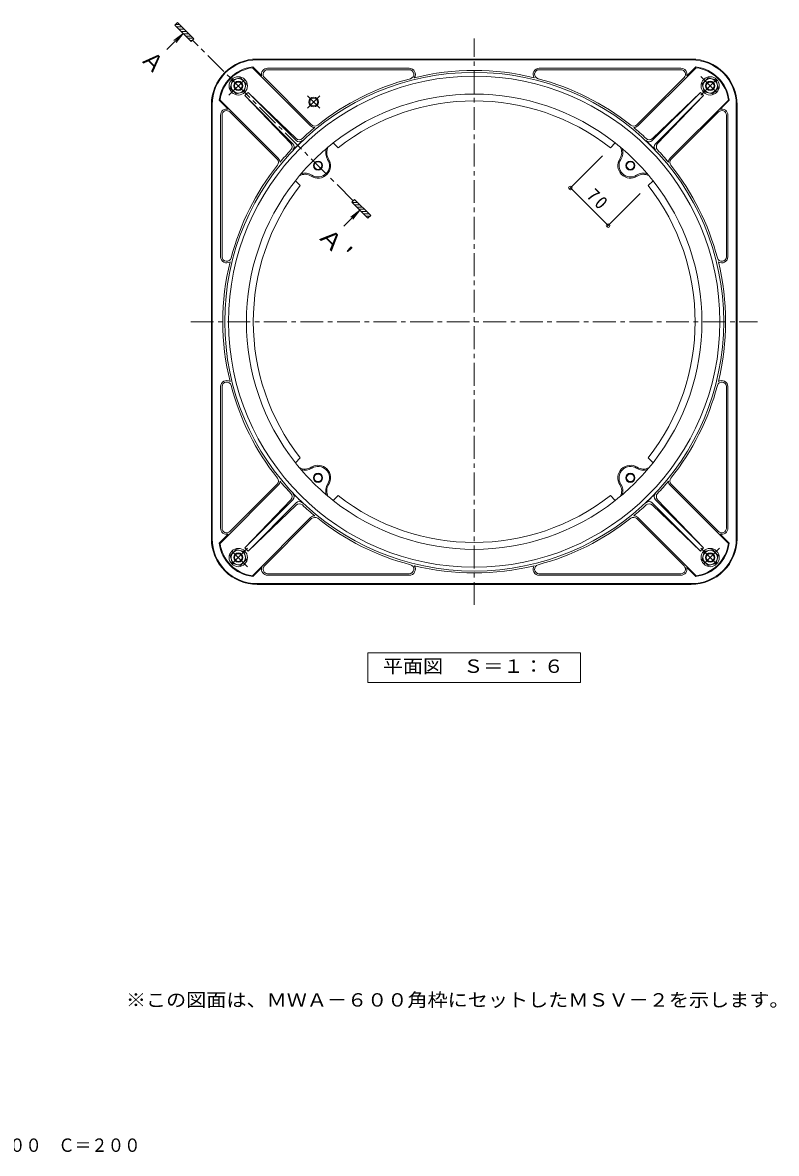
# Model space of a CAD drawing. Units: millimetres on the paper, enlarged 2 times, with parts at other scales. Extents: x -312 to 348, y -272 to 262.
# Drawn here: x 18 to 347.8, y -271.5 to 223.5 of the extents above; entities that cross this region are included whole.
import ezdxf
from ezdxf.enums import TextEntityAlignment as Align

# ---------------------------------------------------------------- set-up
doc = ezdxf.new("R2010")
doc.units = ezdxf.units.MM
doc.header["$LTSCALE"] = 2
doc.header["$PDMODE"] = 32
doc.header["$PDSIZE"] = 1.6
doc.linetypes.add('CHAIN1', pattern=[8, 5, -1, 1, -1])
for name, color, linetype, lineweight in [('0-1', 2, 'Continuous', 9), ('0-3', 4, 'Continuous', 9), ('0-4', 7, 'Continuous', 9), ('0-6', 6, 'Continuous', 5), ('0-B', 4, 'Continuous', 9), ('1-4', 7, 'Continuous', 9)]:
    doc.layers.add(name, color=color, linetype=linetype, lineweight=lineweight)
doc.layers.add('1-5', color=6, linetype='Continuous')
doc.styles.add('ＭＳ ゴシック', font='')
doc.styles.get('ＭＳ ゴシック').set_extended_font_data('MS Gothic')

msp = doc.modelspace()

# ---------------------------------------------------------------- linework, layer by layer
at = {"layer": '0-1', "linetype": 'CHAIN1'}
for p, q in [((162.601, 145.534), (92.283, 215.852)), ((215.568, -31.456), (215.568, 216.591)), ((108.216, 191.715), (116.42, 199.919)), ((314.715, 199.919), (322.92, 191.715)), ((314.715, 191.715), (322.92, 199.919)), ((142.653, 186.082), (147.98, 191.409)), ((142.653, 191.409), (147.98, 186.082)), ((91.544, 92.567), (339.591, 92.567)), ((116.42, -14.784), (108.216, -6.58)), ((116.42, -6.58), (108.216, -14.784)), ((322.919, -6.58), (314.715, -14.784)), ((314.715, -6.58), (322.92, -14.784))]:
    msp.add_line(p, q, dxfattribs=at)
at = {"layer": '0-1'}
for p, q in [((143.951, 178.326), (118.507, 203.77)), ((122.585, 200.164), (118.628, 204.121)), ((310.568, 207.567), (120.568, 207.568)), ((310.568, 207.234), (120.568, 207.234)), ((125.148, 203.567), (187.144, 203.567)), ((305.987, 203.567), (243.991, 203.567)), ((287.184, 178.326), (312.628, 203.77)), ((308.55, 200.164), (312.507, 204.121)), ((123.733, 199.487), (144.422, 178.798)), ((125.148, 202.901), (187.144, 202.901)), ((305.987, 202.901), (243.991, 202.901)), ((307.401, 199.486), (286.713, 178.798)), ((107.971, 185.55), (104.014, 189.507)), ((129.809, 164.184), (104.365, 189.628)), ((135.319, 170.518), (115.173, 191.548)), ((136.221, 170.5), (115.173, 191.548)), ((116.587, 192.962), (137.618, 172.817)), ((137.635, 171.914), (116.587, 192.962)), ((293.5, 171.914), (314.548, 192.962)), ((293.518, 172.817), (314.548, 192.962)), ((294.914, 170.5), (315.962, 191.548)), ((315.962, 191.548), (295.817, 170.517)), ((301.327, 164.184), (326.77, 189.628)), ((323.164, 185.55), (327.121, 189.507)), ((100.568, 187.568), (100.568, -2.432)), ((100.901, 187.568), (100.901, -2.432)), ((108.649, 184.401), (129.337, 163.713)), ((322.487, 184.402), (301.798, 163.713)), ((330.234, 187.567), (330.234, -2.432)), ((330.568, 187.567), (330.567, -2.432)), ((104.568, 182.987), (104.568, 120.991)), ((105.234, 182.987), (105.234, 120.991)), ((325.901, 182.987), (325.901, 120.991)), ((326.568, 182.987), (326.568, 120.991)), ((104.568, 2.148), (104.568, 64.144)), ((105.234, 2.148), (105.234, 64.144)), ((325.901, 2.148), (325.901, 64.144)), ((326.567, 2.148), (326.567, 64.144)), ((129.809, 20.951), (104.365, -4.493)), ((108.648, 0.733), (129.337, 21.422)), ((301.327, 20.951), (326.77, -4.493)), ((322.487, 0.734), (301.798, 21.422)), ((136.221, 14.635), (115.173, -6.413)), ((115.173, -6.413), (135.319, 14.617)), ((137.635, 13.221), (116.587, -7.827)), ((137.617, 12.318), (116.587, -7.827)), ((293.5, 13.221), (314.548, -7.827)), ((314.548, -7.827), (293.518, 12.319)), ((294.914, 14.635), (315.962, -6.413)), ((295.817, 14.617), (315.962, -6.413)), ((143.951, 6.809), (118.507, -18.635)), ((123.734, -14.351), (144.422, 6.337)), ((307.402, -14.352), (286.713, 6.337)), ((287.184, 6.809), (312.628, -18.635)), ((107.971, -0.415), (104.014, -4.372)), ((323.164, -0.415), (327.121, -4.372)), ((122.585, -15.029), (118.628, -18.986)), ((125.148, -17.766), (187.144, -17.766)), ((125.148, -18.432), (187.144, -18.432)), ((305.987, -17.766), (243.991, -17.766)), ((305.987, -18.432), (243.991, -18.432)), ((308.55, -15.029), (312.507, -18.986)), ((120.568, -22.099), (310.567, -22.099)), ((120.568, -22.432), (310.567, -22.433))]:
    msp.add_line(p, q, dxfattribs=at)
for centre, radius in [((215.568, 92.567), 109.167), ((215.568, 92.567), 107.5), ((145.316, 188.746), 2.167), ((145.316, 188.746), 1.667), ((147.214, 160.921), 2), ((147.214, 160.921), 1.667), ((283.921, 160.921), 2), ((283.921, 160.921), 1.667), ((147.214, 24.214), 2), ((147.214, 24.214), 1.667), ((283.921, 24.214), 2), ((283.921, 24.214), 1.667)]:
    msp.add_circle(centre, radius, dxfattribs=at)
for centre, radius, start, end in [((120.568, 187.568), 20, 89.99986, 180), ((120.568, 187.568), 19.667, 89.99986, 180), ((120.568, 187.568), 16.667, 96.68396, 173.31656), ((120.568, 187.568), 16.333, 97.24815, 172.75238), ((125.148, 200.901), 2.667, 90, 196.04559), ((187.144, 200.901), 2.667, 325.65877, 90), ((243.991, 200.901), 2.667, 90, 214.3427), ((305.987, 200.901), 2.667, 343.95441, 90), ((310.568, 187.567), 20, 359.99986, 90), ((310.568, 187.567), 19.667, 359.99986, 90), ((310.568, 187.567), 16.667, 6.68396, 83.31656), ((310.568, 187.567), 16.333, 7.24815, 82.75238), ((125.148, 200.901), 2, 90, 225), ((215.568, 92.567), 110, 104.70132, 128.5062), ((187.144, 200.901), 2, 284.70128, 90), ((215.568, 92.567), 110, 76.20911, 103.7908), ((243.991, 200.901), 2, 90, 255.29909), ((215.568, 92.567), 110, 51.4938, 75.2986), ((305.987, 200.901), 2, 315, 90), ((125.282, 182.853), 13.333, 130.69878, 139.30122), ((305.853, 182.853), 13.333, 40.69878, 49.30122), ((107.234, 182.987), 2.667, 73.95441, 180), ((107.234, 182.987), 2, 45, 180), ((323.901, 182.987), 2, 0, 135), ((323.901, 182.987), 2.667, 0, 106.04559), ((145.836, 180.212), 2.667, 225, 268.6814), ((145.836, 180.212), 2, 225, 308.50615), ((285.299, 180.212), 2, 231.49385, 315), ((285.299, 180.212), 2.667, 271.3186, 315), ((215.568, 92.567), 109.965, 129.39609, 133.14456), ((215.568, 92.567), 109.965, 46.85538, 50.60391), ((133.874, 169.134), 2, 316.85492, 43.76935), ((134.807, 169.086), 2, 316.54501, 45), ((215.568, 92.567), 109.254, 133.45482, 136.54529), ((139.001, 174.261), 2, 226.23065, 313.14508), ((139.049, 173.328), 2, 225, 313.45499), ((156.042, 166.606), 5.5, 161.61934, 212.77965), ((156.042, 166.606), 5, 150.37448, 212.77928), ((275.093, 166.606), 5, 327.22072, 29.62503), ((275.093, 166.606), 5.5, 327.22035, 18.38), ((292.086, 173.328), 2, 226.54501, 315), ((215.568, 92.567), 109.254, 43.45467, 46.54514), ((292.134, 174.261), 2, 226.85492, 313.76935), ((296.329, 169.085), 2, 135, 223.45499), ((297.261, 169.134), 2, 136.23065, 223.14508), ((127.923, 162.299), 2, 321.49385, 45), ((127.923, 162.299), 2.667, 1.3186, 45), ((215.568, 92.567), 109.965, 136.85553, 140.60391), ((147.214, 160.921), 5.5, 237.21964, 32.77965), ((147.214, 160.921), 5, 237.22049, 32.77904), ((283.921, 160.921), 5.5, 147.21964, 302.77965), ((283.921, 160.921), 5, 147.22049, 302.77904), ((215.568, 92.567), 109.965, 39.39609, 43.14442), ((303.212, 162.299), 2.667, 135, 178.6814), ((303.212, 162.299), 2, 135, 218.50615), ((215.568, 92.567), 110, 141.4938, 165.2986), ((215.568, 92.567), 110, 14.70132, 38.5062), ((141.529, 152.093), 5, 57.22072, 119.62503), ((141.529, 152.093), 5.5, 57.22035, 108.38), ((289.606, 152.093), 5.5, 71.61934, 122.77965), ((289.606, 152.093), 5, 60.37448, 122.77928), ((107.234, 120.991), 2.667, 180, 304.3427), ((107.234, 120.991), 2, 180, 345.29909), ((323.901, 120.991), 2, 194.70128, 0), ((323.901, 120.991), 2.667, 235.65877, 0), ((215.568, 92.567), 110, 166.20911, 193.7908), ((215.568, 92.568), 110, 346.20911, 13.7908), ((107.234, 64.144), 2.667, 55.65877, 180), ((107.234, 64.144), 2, 14.70128, 180), ((215.568, 92.568), 110, 194.70132, 218.5062), ((215.568, 92.568), 110, 321.4938, 345.2986), ((323.901, 64.144), 2, 0, 165.29909), ((323.901, 64.144), 2.667, 0, 124.3427), ((147.214, 24.214), 5.5, 327.21964, 122.77965), ((283.921, 24.214), 5.5, 57.21964, 212.77965), ((141.529, 33.042), 5, 240.37448, 302.77928), ((141.529, 33.042), 5.5, 251.61934, 302.77965), ((147.214, 24.214), 5, 327.22049, 122.77904), ((283.921, 24.214), 5, 57.22049, 212.77904), ((289.606, 33.042), 5.5, 237.22035, 288.38), ((289.606, 33.042), 5, 237.22072, 299.62503), ((127.923, 22.836), 2, 315, 38.50615), ((127.923, 22.836), 2.667, 315, 358.6814), ((215.568, 92.568), 109.965, 219.39609, 223.14452), ((156.042, 18.529), 5.5, 147.22035, 198.38), ((156.042, 18.529), 5, 147.22072, 209.62503), ((275.093, 18.529), 5, 330.37448, 32.77928), ((275.093, 18.529), 5.5, 341.61934, 32.77965), ((215.568, 92.568), 109.965, 316.85542, 320.60391), ((303.212, 22.836), 2.667, 181.3186, 225), ((303.212, 22.836), 2, 141.49385, 225), ((133.874, 16.001), 2, 316.23065, 43.14508), ((134.807, 16.049), 2, 315, 43.45499), ((215.568, 92.567), 109.254, 223.45474, 226.54521), ((215.568, 92.567), 109.254, 313.45474, 316.54521), ((296.328, 16.049), 2, 136.54501, 225), ((297.261, 16.001), 2, 136.85492, 223.76935), ((139.001, 10.874), 2, 46.85492, 133.76935), ((139.049, 11.807), 2, 46.54501, 135), ((215.568, 92.568), 109.965, 226.85548, 230.60391), ((215.568, 92.568), 109.965, 309.39609, 313.14445), ((292.086, 11.807), 2, 45, 133.45499), ((292.134, 10.874), 2, 46.23065, 133.14508), ((145.836, 4.923), 2.667, 91.3186, 135), ((145.836, 4.923), 2, 51.49385, 135), ((215.568, 92.568), 110, 231.4938, 255.2986), ((215.568, 92.568), 110, 284.70132, 308.5062), ((285.299, 4.923), 2, 45, 128.50615), ((285.299, 4.923), 2.667, 45, 88.6814), ((107.234, 2.148), 2.667, 180, 286.04559), ((107.234, 2.148), 2, 180, 315), ((323.901, 2.148), 2, 225, 0), ((323.901, 2.148), 2.667, 253.95441, 0), ((120.568, -2.432), 20, 179.99986, 270), ((120.568, -2.432), 19.667, 179.99986, 270), ((120.568, -2.432), 16.667, 186.68396, 263.31656), ((120.568, -2.432), 16.333, 187.24815, 262.75238), ((310.568, -2.432), 20, 269.99986, 0), ((310.568, -2.432), 19.667, 269.99986, 0), ((310.568, -2.432), 16.667, 276.68396, 353.31656), ((310.568, -2.432), 16.333, 277.24815, 352.75238), ((125.282, 2.282), 13.333, 220.69878, 229.30122), ((305.853, 2.282), 13.333, 310.69878, 319.30122), ((125.148, -15.766), 2, 135, 270), ((187.144, -15.766), 2, 270, 75.29909), ((187.144, -15.766), 2.667, 270, 34.3427), ((215.568, 92.568), 110, 256.20911, 283.7908), ((243.991, -15.766), 2.667, 145.65877, 270), ((243.991, -15.766), 2, 104.70128, 270), ((305.987, -15.766), 2, 270, 45), ((125.148, -15.766), 2.667, 163.95441, 270), ((305.987, -15.766), 2.667, 270, 16.04559)]:
    msp.add_arc(centre, radius, start, end, dxfattribs=at)
at = {"layer": '0-3'}
for p, q in [((155.963, 168.671), (153.827, 170.807)), ((275.172, 168.671), (277.308, 170.808)), ((139.464, 152.172), (137.327, 154.308)), ((291.671, 152.172), (293.808, 154.308)), ((139.464, 32.963), (137.328, 30.827)), ((291.671, 32.963), (293.808, 30.827)), ((155.963, 16.464), (153.827, 14.327)), ((275.172, 16.464), (277.308, 14.328))]:
    msp.add_line(p, q, dxfattribs=at)
for radius, start, end in [(99.667, 51.72229, 128.27774), (96.667, 51.9319, 128.06813), (99.667, 141.72229, 218.27774), (99.667, 321.72229, 38.27774), (96.667, 141.9319, 218.06813), (96.667, 321.9319, 38.06813), (96.667, 231.9319, 308.06813), (99.667, 231.72229, 308.27774)]:
    msp.add_arc((215.568, 92.567), radius, start, end, dxfattribs=at)
at = {"layer": '0-4'}
for p, q in [((85.801, 223.512), (84.623, 222.334)), ((92.873, 216.441), (85.801, 223.512)), ((88.159, 218.798), (81.087, 211.727)), ((88.159, 218.798), (84.192, 215.754)), ((91.694, 215.263), (84.623, 222.334)), ((84.93, 222.64), (86.673, 222.64)), ((88.159, 218.798), (85.115, 214.831)), ((85.316, 221.64), (87.673, 221.64)), ((86.316, 220.64), (88.673, 220.64)), ((87.317, 219.64), (89.674, 219.64)), ((88.316, 218.64), (90.673, 218.64)), ((89.316, 217.64), (91.673, 217.64)), ((90.316, 216.64), (92.673, 216.64)), ((91.317, 215.64), (92.072, 215.64)), ((91.694, 215.263), (92.873, 216.441)), ((271.636, 165.136), (257.216, 150.715)), ((257.64, 151.14), (274.14, 134.64)), ((288.136, 148.636), (273.715, 134.216)), ((163.19, 146.123), (162.012, 144.945)), ((169.083, 137.874), (162.012, 144.945)), ((162.183, 144.773), (164.541, 144.773)), ((162.84, 145.773), (163.54, 145.773)), ((163.183, 143.773), (165.54, 143.773)), ((170.261, 139.052), (163.19, 146.123)), ((165.547, 141.409), (158.476, 134.338)), ((165.547, 141.409), (161.58, 138.366)), ((165.547, 141.409), (162.503, 137.443)), ((164.183, 142.773), (166.54, 142.773)), ((165.183, 141.773), (167.54, 141.773)), ((166.184, 140.773), (168.541, 140.773)), ((167.183, 139.773), (169.54, 139.773)), ((168.183, 138.773), (169.982, 138.773)), ((169.083, 137.874), (170.261, 139.052))]:
    msp.add_line(p, q, dxfattribs=at)
at = {"layer": '0-4', "color": 2}
msp.add_lwpolyline([(168.995, -65.432), (168.995, -52.432), (262.14, -52.432), (262.14, -65.432)], close=True, dxfattribs=at)
at = {"layer": '0-4'}
for p in [(257.64, 151.14), (274.14, 134.64)]:
    msp.add_point(p, dxfattribs=at)
at = {"layer": '0-6'}
for start, end in [(128.27773, 141.72229), (38.27773, 51.72229), (218.27773, 231.72229), (308.27773, 321.72229)]:
    msp.add_arc((215.568, 92.567), 99.667, start, end, dxfattribs=at)
at = {"layer": '0-B'}
for p, q in [((109.737, 198.398), (108.791, 194.866)), ((317.866, 199.344), (315.29, 196.768)), ((321.398, 198.398), (317.866, 199.344)), ((108.791, 194.866), (111.367, 192.29)), ((114.899, 193.236), (111.367, 192.29)), ((114.899, 193.236), (115.845, 196.768)), ((316.236, 193.236), (315.29, 196.768)), ((316.236, 193.236), (319.768, 192.29)), ((114.899, -8.101), (111.367, -7.155)), ((114.899, -8.101), (115.845, -11.633)), ((316.236, -8.101), (315.29, -11.633)), ((316.236, -8.101), (319.768, -7.155)), ((322.344, -9.731), (319.768, -7.155)), ((321.398, -13.263), (322.344, -9.731)), ((109.737, -13.263), (113.269, -14.209)), ((113.269, -14.209), (115.845, -11.633))]:
    msp.add_line(p, q, dxfattribs=at)
for points in [[(109.737, 198.398), (113.269, 199.344), (115.845, 196.768)], [(321.398, 198.398), (322.344, 194.866), (319.768, 192.29)], [(109.737, -13.263), (108.791, -9.731), (111.367, -7.155)], [(321.398, -13.263), (317.866, -14.209), (315.29, -11.633)]]:
    msp.add_lwpolyline(points, dxfattribs=at)
at = {"layer": '0-B', "color": 6, "lineweight": 5}
for centre in [(112.318, 195.817), (318.817, 195.817), (112.318, -10.682), (318.817, -10.682)]:
    msp.add_circle(centre, 4, dxfattribs=at)
at = {"layer": '0-B'}
for centre, radius in [((112.323, 195.812), 3.167), ((318.813, 195.812), 3.167), ((112.318, 195.817), 2), ((112.318, 195.817), 1.684), ((318.817, 195.817), 2), ((318.817, 195.817), 1.684), ((112.323, -10.677), 3.167), ((112.318, -10.682), 2), ((112.318, -10.682), 1.684), ((318.813, -10.677), 3.167), ((318.817, -10.682), 2), ((318.817, -10.682), 1.684)]:
    msp.add_circle(centre, radius, dxfattribs=at)

# ---------------------------------------------------------------- texts
at = {"layer": '0-4', "color": 3, "style": 'ＭＳ ゴシック'}
msp.add_text('Ａ', height=7.331, rotation=315, dxfattribs=at).set_placement((67.431, 205.79), align=Align.BOTTOM_LEFT)
at = {"layer": '0-4', "color": 3, "style": 'ＭＳ ゴシック', "width": 1.15}
msp.add_text("Ａ'", height=7.331, rotation=315, dxfattribs=at).set_placement((144.82, 128.401), align=Align.BOTTOM_LEFT)
at = {"layer": '0-4', "color": 2, "style": 'ＭＳ ゴシック', "width": 1.1}
msp.add_text('平面図\u3000Ｓ＝１：６', height=5.865, dxfattribs=at).set_placement((175.567, -62.932), align=Align.BOTTOM_LEFT)
at = {"layer": '0-4', "color": 2, "insert": (264.299, 147.309), "char_height": 5.865, "attachment_point": 7, "rotation": 315, "style": 'ＭＳ ゴシック'}
msp.add_mtext('\\T1.27;\\W0.95;70', dxfattribs=at)
at = {"layer": '1-4', "color": 2, "style": 'ＭＳ ゴシック', "width": 1.1}
msp.add_text('※この図面は、ＭＷＡ－６００角枠にセットしたＭＳＶ－２を示します。', height=5.865, dxfattribs=at).set_placement((63.135, -209.054), align=Align.BOTTOM_LEFT)
at = {"layer": '1-5', "style": 'ＭＳ ゴシック', "width": 0.9}
msp.add_text('打込型マンホール鉄蓋\u3000サポートＶ\u3000\u3000ＭＳＶ－２－６００\u3000Ｃ＝２００', height=5.865, dxfattribs=at).set_placement((-168.017, -272.645), align=Align.BOTTOM_LEFT)

doc.saveas('drawing.dxf')
